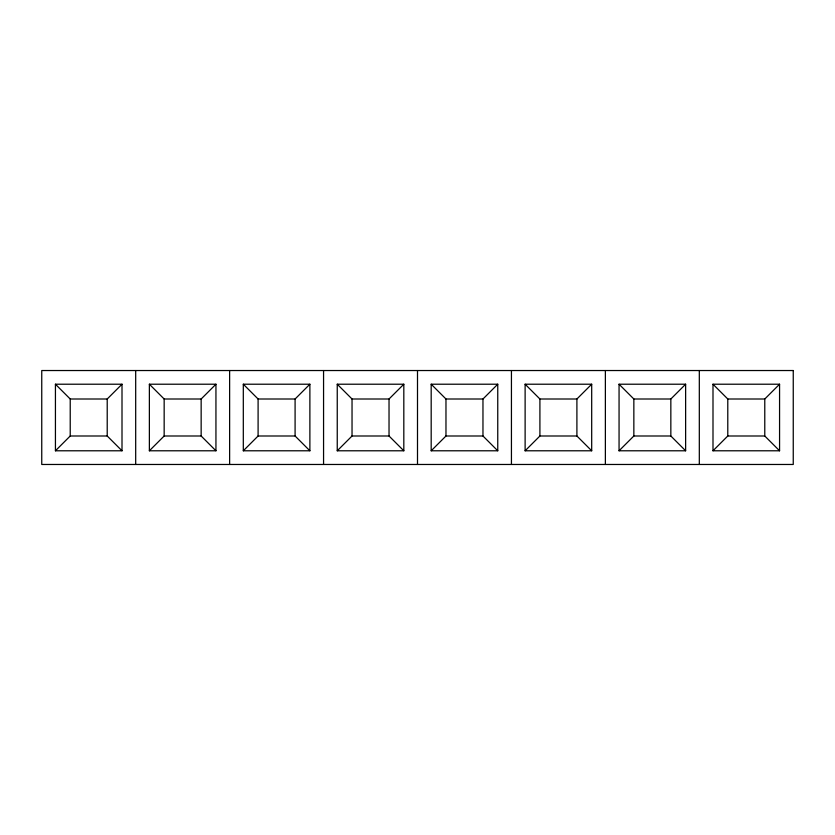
<?xml version="1.0" encoding="UTF-8"?>
<svg xmlns="http://www.w3.org/2000/svg" width="835" height="835" viewBox="0 0 835 835"><rect width="100%" height="100%" fill="white"/><g stroke="black" fill="none" stroke-linecap="round" stroke-linejoin="round"><path stroke-width="1.25" d="M55.434 450.785L70.224 435.995L70.224 399.005L55.434 384.215L122.004 384.215L122.004 450.785L55.434 450.785L55.434 384.215M122.004 450.785L107.214 435.995L107.214 399.005L122.004 384.215M149.371 450.785L164.161 435.995L201.151 435.995L215.941 450.785L149.371 450.785L149.371 384.215L215.941 384.215L215.941 450.785M201.151 435.995L201.151 399.005L215.941 384.215M243.309 450.785L258.099 435.995L295.089 435.995L309.879 450.785L243.309 450.785L243.309 384.215L309.879 384.215L309.879 450.785M243.309 384.215L258.099 399.005L295.089 399.005L309.879 384.215M337.246 450.785L352.036 435.995L389.026 435.995L403.816 450.785L337.246 450.785L337.246 384.215L403.816 384.215L403.816 450.785M337.246 384.215L352.036 399.005L389.026 399.005L403.816 384.215M431.184 450.785L445.973 435.995L482.964 435.995L497.754 450.785L431.184 450.785L431.184 384.215L497.754 384.215L497.754 450.785M431.184 384.215L445.973 399.005L482.964 399.005L497.754 384.215M525.121 450.785L539.911 435.995L576.902 435.995L591.691 450.785L525.121 450.785L525.121 384.215L591.691 384.215L591.691 450.785M525.121 384.215L539.911 399.005L576.902 399.005L591.691 384.215M619.059 450.785L633.848 435.995L633.848 399.005L619.059 384.215L685.629 384.215L685.629 450.785L619.059 450.785L619.059 384.215M685.629 450.785L670.839 435.995L670.839 399.005L685.629 384.215M712.996 450.785L727.786 435.995L727.786 399.005L712.996 384.215L779.566 384.215L779.566 450.785L712.996 450.785L712.996 384.215M779.566 450.785L764.776 435.995L764.776 399.005L779.566 384.215M70.224 399.005L107.214 399.005M149.371 384.215L164.161 399.005L201.151 399.005M633.848 399.005L670.839 399.005M727.786 399.005L764.776 399.005M70.224 435.995L107.214 435.995M633.848 435.995L670.839 435.995M727.786 435.995L764.776 435.995M699.312 370.531L699.312 464.469M605.375 370.531L605.375 464.469M576.902 399.005L576.902 435.995M539.911 399.005L539.911 435.995M511.438 370.531L511.438 464.469M482.964 399.005L482.964 435.995M445.973 399.005L445.973 435.995M417.5 370.531L417.5 464.469M389.026 399.005L389.026 435.995M352.036 399.005L352.036 435.995M323.562 370.531L323.562 464.469M295.089 399.005L295.089 435.995M258.099 399.005L258.099 435.995M229.625 370.531L229.625 464.469M164.161 399.005L164.161 435.995M135.688 370.531L135.688 464.469M793.25 370.531L41.75 370.531L41.75 464.469L793.25 464.469L793.25 370.531"/></g></svg>
